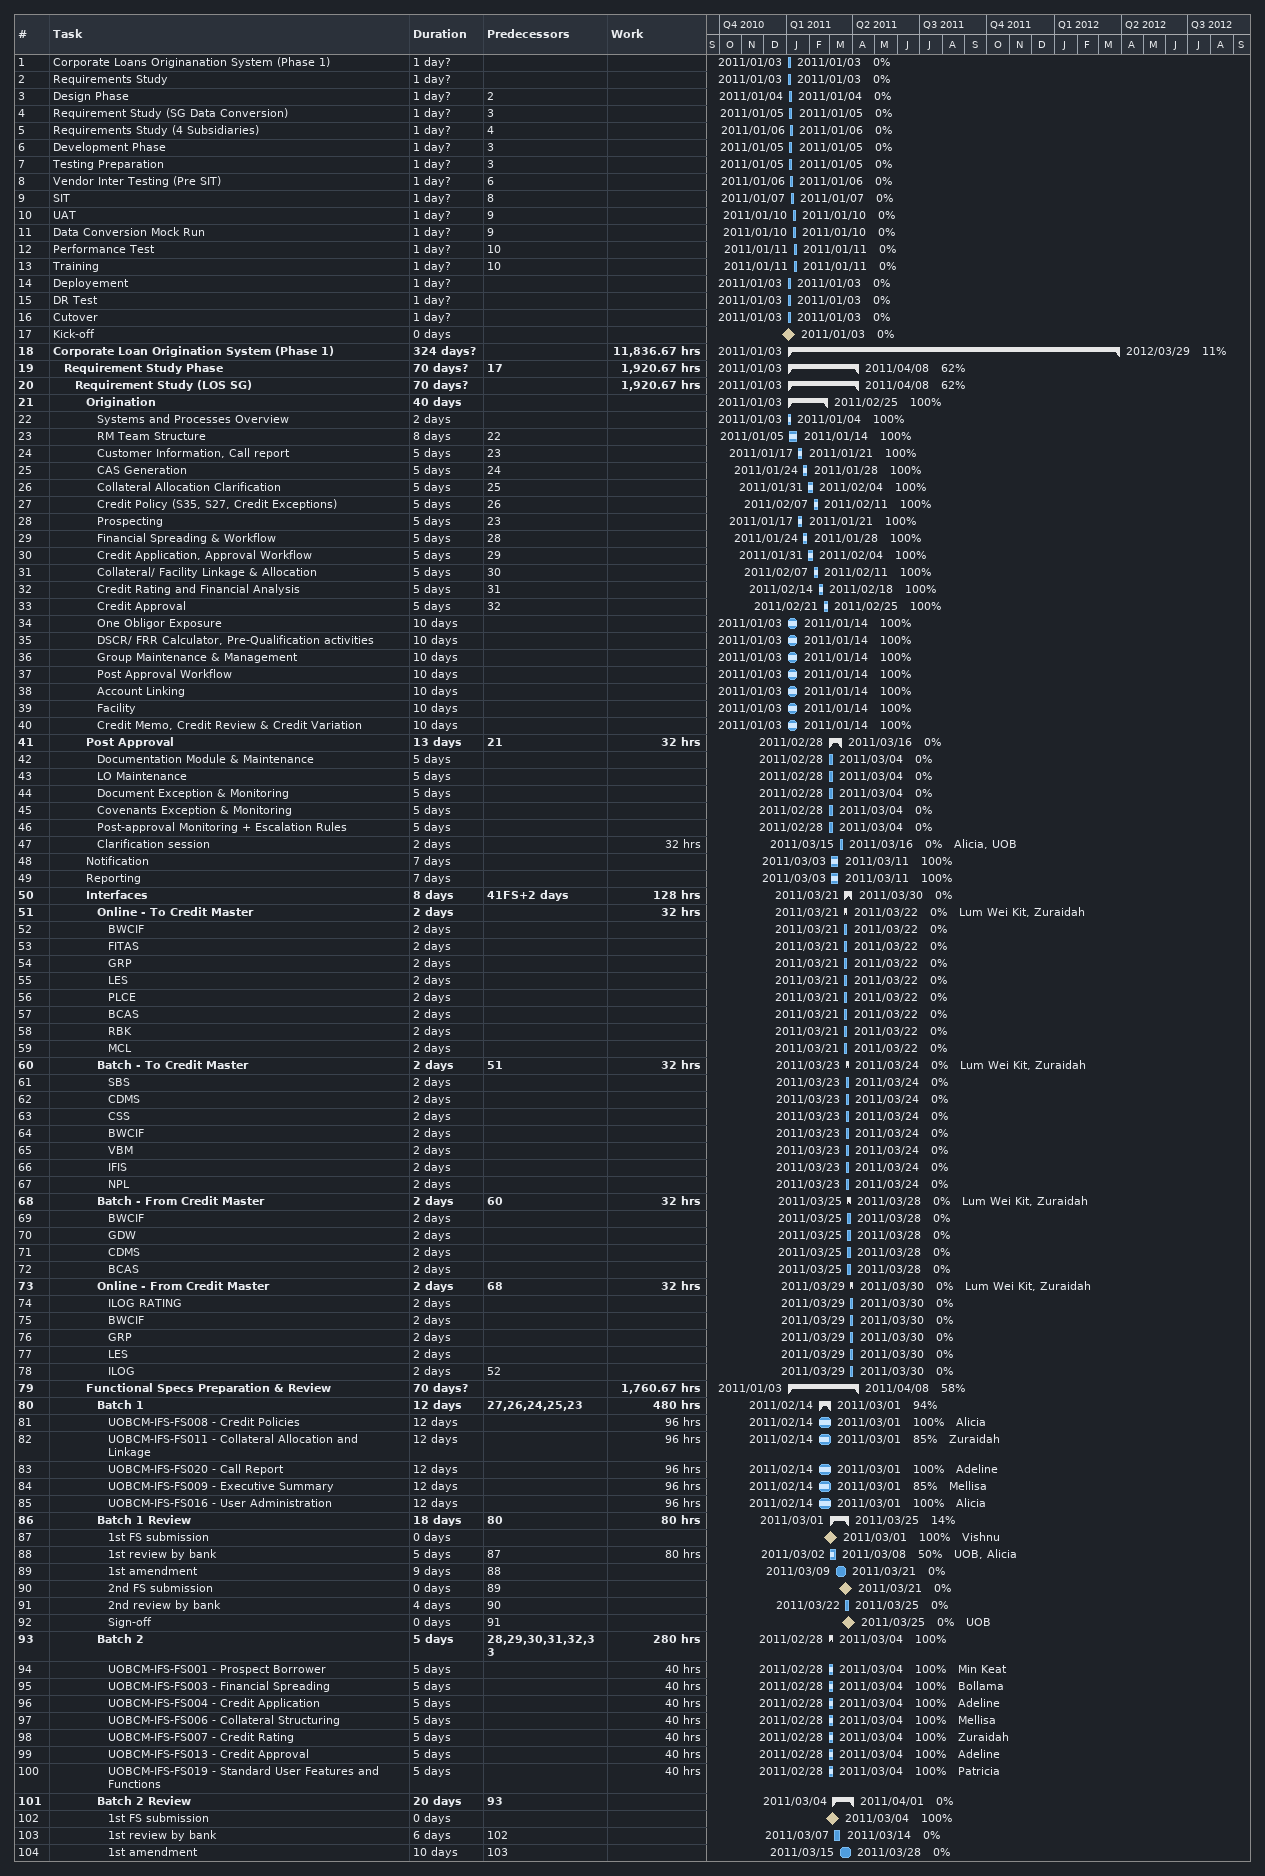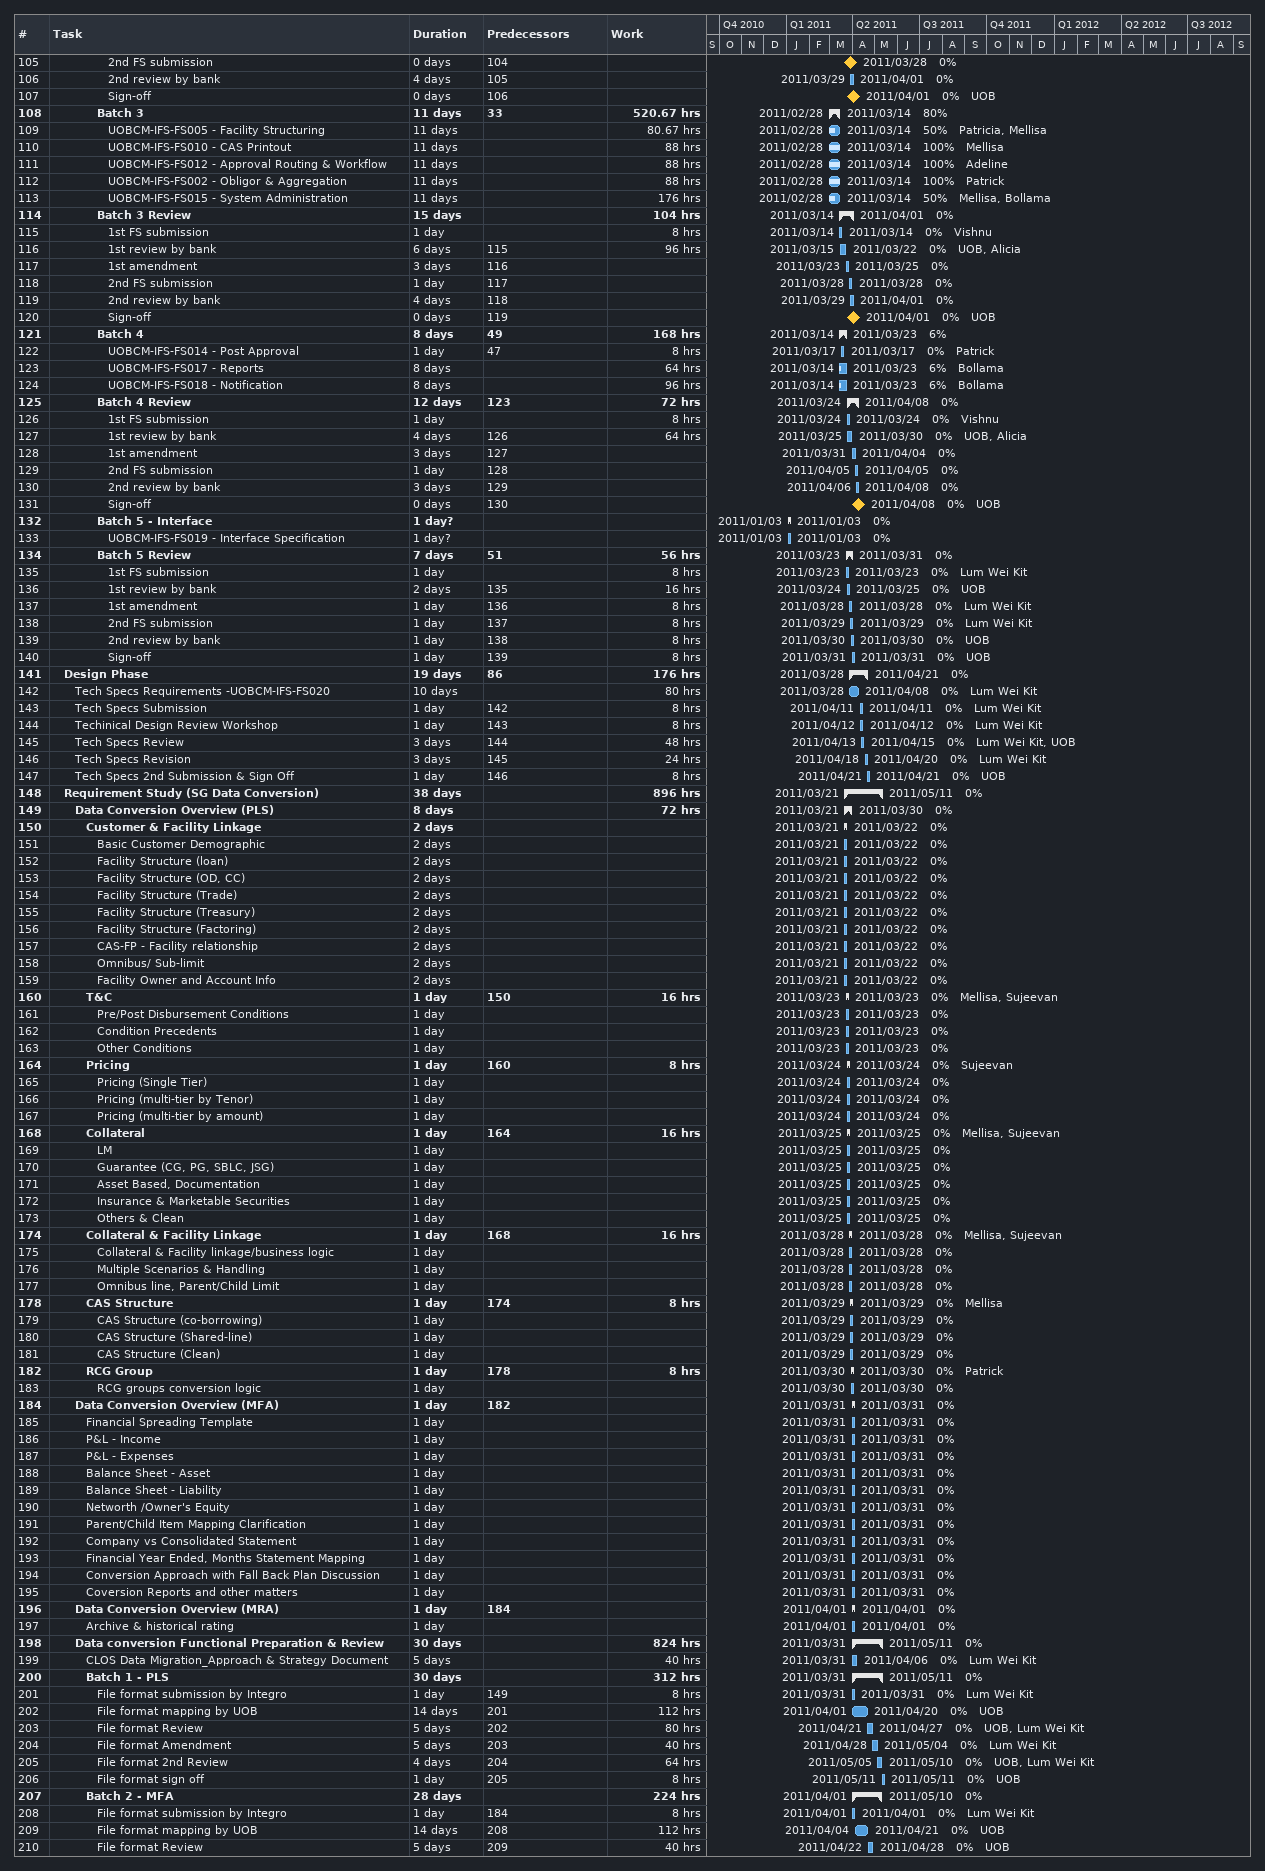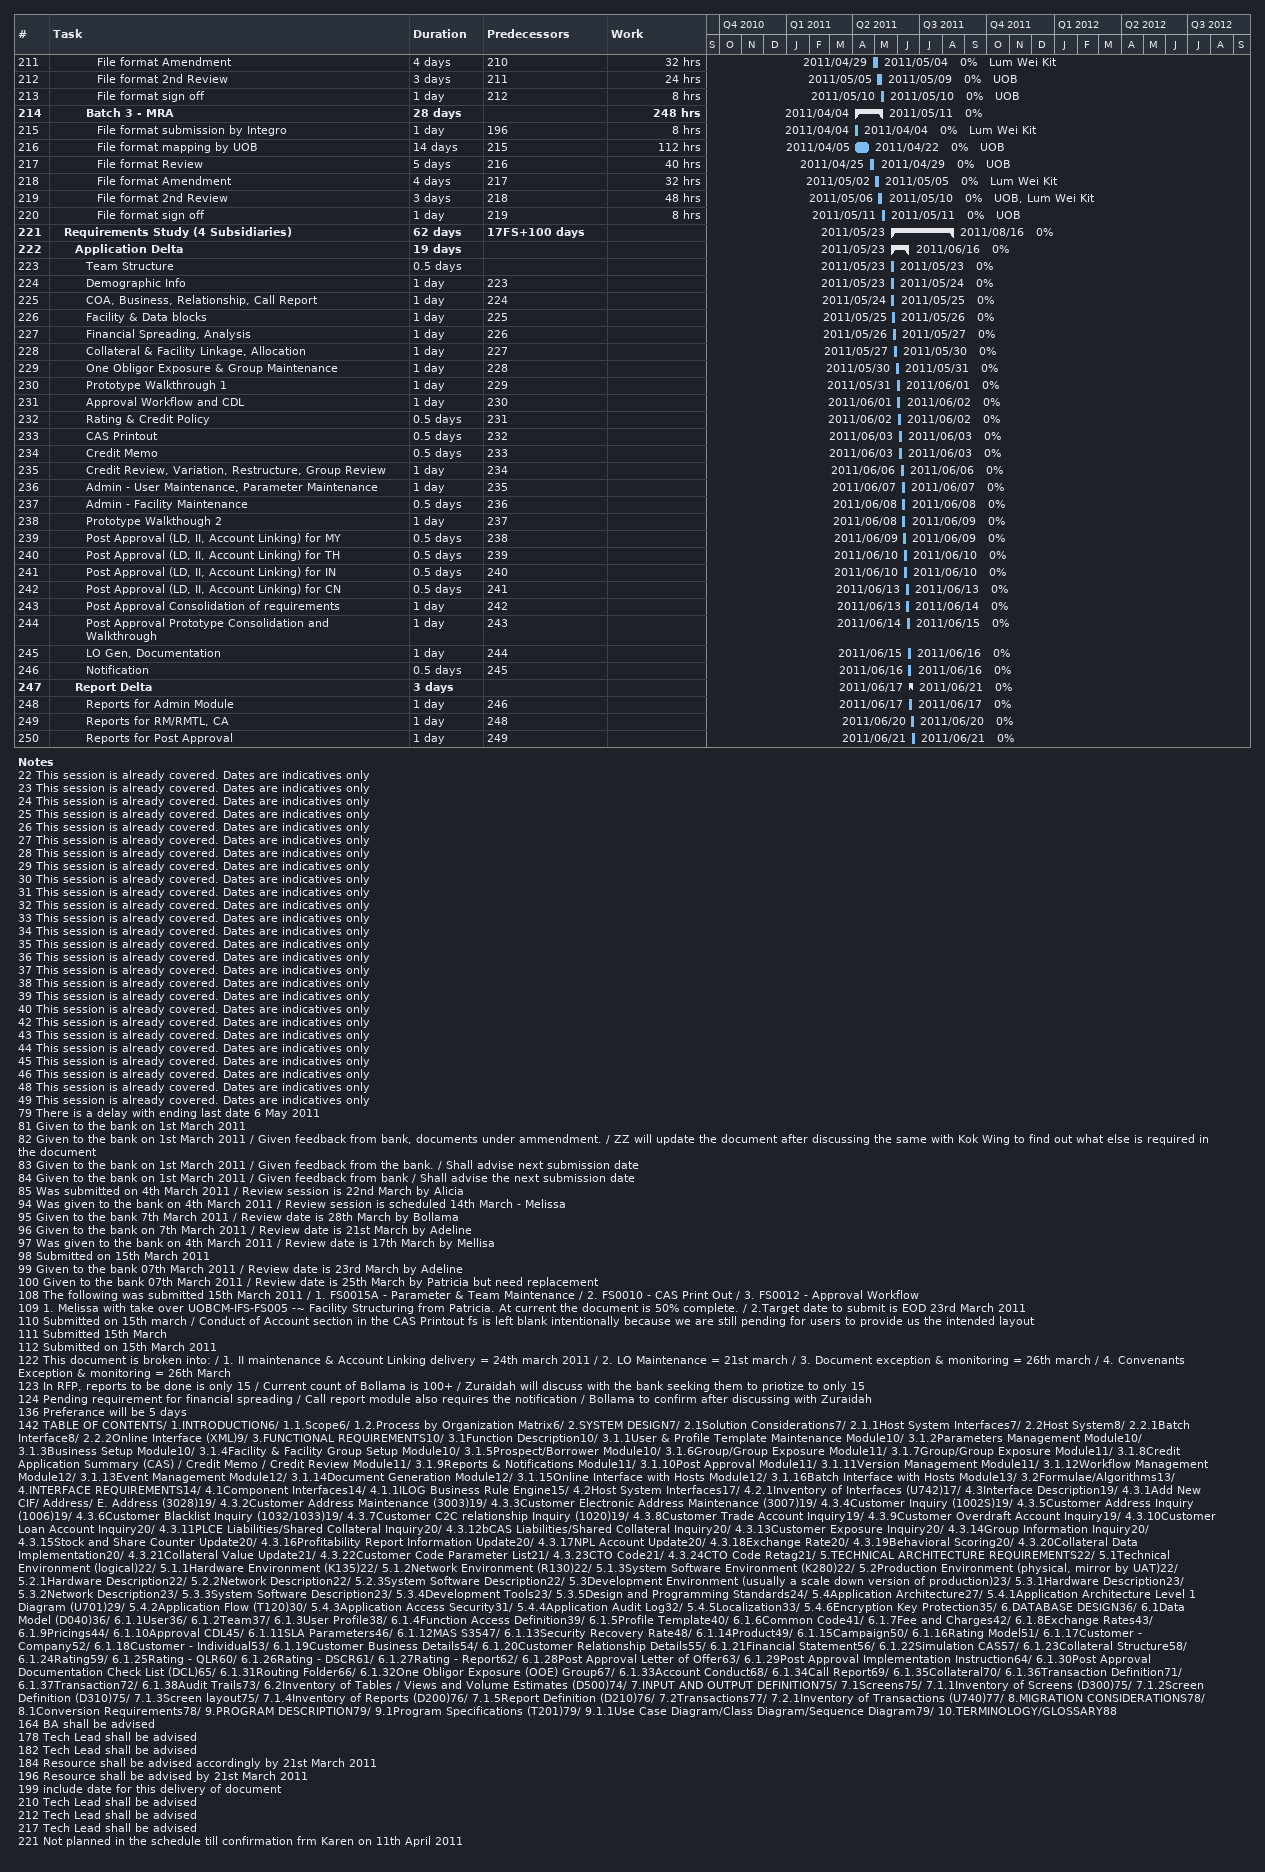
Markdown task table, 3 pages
| ID | Level | Task | Duration | Start | Finish | Predecessors | Resources | % complete | Work (h) |
|---|---|---|---|---|---|---|---|---|---|
| 1 | 1 | Corporate Loans Originanation System (Phase 1) | 1d? | 2011-01-03 | 2011-01-03 |  |  | 0 |  |
| 2 | 1 | Requirements Study | 1d? | 2011-01-03 | 2011-01-03 |  |  | 0 |  |
| 3 | 1 | Design Phase | 1d? | 2011-01-04 | 2011-01-04 | 2 |  | 0 |  |
| 4 | 1 | Requirement Study (SG Data Conversion) | 1d? | 2011-01-05 | 2011-01-05 | 3 |  | 0 |  |
| 5 | 1 | Requirements Study (4 Subsidiaries) | 1d? | 2011-01-06 | 2011-01-06 | 4 |  | 0 |  |
| 6 | 1 | Development Phase | 1d? | 2011-01-05 | 2011-01-05 | 3 |  | 0 |  |
| 7 | 1 | Testing Preparation | 1d? | 2011-01-05 | 2011-01-05 | 3 |  | 0 |  |
| 8 | 1 | Vendor Inter Testing (Pre SIT) | 1d? | 2011-01-06 | 2011-01-06 | 6 |  | 0 |  |
| 9 | 1 | SIT | 1d? | 2011-01-07 | 2011-01-07 | 8 |  | 0 |  |
| 10 | 1 | UAT | 1d? | 2011-01-10 | 2011-01-10 | 9 |  | 0 |  |
| 11 | 1 | Data Conversion Mock Run | 1d? | 2011-01-10 | 2011-01-10 | 9 |  | 0 |  |
| 12 | 1 | Performance Test | 1d? | 2011-01-11 | 2011-01-11 | 10 |  | 0 |  |
| 13 | 1 | Training | 1d? | 2011-01-11 | 2011-01-11 | 10 |  | 0 |  |
| 14 | 1 | Deployement | 1d? | 2011-01-03 | 2011-01-03 |  |  | 0 |  |
| 15 | 1 | DR Test | 1d? | 2011-01-03 | 2011-01-03 |  |  | 0 |  |
| 16 | 1 | Cutover | 1d? | 2011-01-03 | 2011-01-03 |  |  | 0 |  |
| 17 | 1 | Kick-off | 0d | 2011-01-03 | 2011-01-03 |  |  | 0 |  |
| 18 | 1 | **Corporate Loan Origination System (Phase 1)** | 324d? | 2011-01-03 | 2012-03-29 |  |  | 11 | 11836.67 |
| 19 | 2 | **Requirement Study Phase** | 70d? | 2011-01-03 | 2011-04-08 | 17 |  | 62 | 1920.67 |
| 20 | 3 | **Requirement Study (LOS SG)** | 70d? | 2011-01-03 | 2011-04-08 |  |  | 62 | 1920.67 |
| 21 | 4 | **Origination** | 40d | 2011-01-03 | 2011-02-25 |  |  | 100 |  |
| 22 | 5 | Systems and Processes Overview | 2d | 2011-01-03 | 2011-01-04 |  |  | 100 |  |
| 23 | 5 | RM Team Structure | 8d | 2011-01-05 | 2011-01-14 | 22 |  | 100 |  |
| 24 | 5 | Customer Information, Call report | 5d | 2011-01-17 | 2011-01-21 | 23 |  | 100 |  |
| 25 | 5 | CAS Generation | 5d | 2011-01-24 | 2011-01-28 | 24 |  | 100 |  |
| 26 | 5 | Collateral Allocation Clarification | 5d | 2011-01-31 | 2011-02-04 | 25 |  | 100 |  |
| 27 | 5 | Credit Policy (S35, S27, Credit Exceptions) | 5d | 2011-02-07 | 2011-02-11 | 26 |  | 100 |  |
| 28 | 5 | Prospecting | 5d | 2011-01-17 | 2011-01-21 | 23 |  | 100 |  |
| 29 | 5 | Financial Spreading & Workflow | 5d | 2011-01-24 | 2011-01-28 | 28 |  | 100 |  |
| 30 | 5 | Credit Application, Approval Workflow | 5d | 2011-01-31 | 2011-02-04 | 29 |  | 100 |  |
| 31 | 5 | Collateral/ Facility Linkage & Allocation | 5d | 2011-02-07 | 2011-02-11 | 30 |  | 100 |  |
| 32 | 5 | Credit Rating and Financial Analysis | 5d | 2011-02-14 | 2011-02-18 | 31 |  | 100 |  |
| 33 | 5 | Credit Approval | 5d | 2011-02-21 | 2011-02-25 | 32 |  | 100 |  |
| 34 | 5 | One Obligor Exposure | 10d | 2011-01-03 | 2011-01-14 |  |  | 100 |  |
| 35 | 5 | DSCR/ FRR Calculator, Pre-Qualification activities | 10d | 2011-01-03 | 2011-01-14 |  |  | 100 |  |
| 36 | 5 | Group Maintenance & Management | 10d | 2011-01-03 | 2011-01-14 |  |  | 100 |  |
| 37 | 5 | Post Approval Workflow | 10d | 2011-01-03 | 2011-01-14 |  |  | 100 |  |
| 38 | 5 | Account Linking | 10d | 2011-01-03 | 2011-01-14 |  |  | 100 |  |
| 39 | 5 | Facility | 10d | 2011-01-03 | 2011-01-14 |  |  | 100 |  |
| 40 | 5 | Credit Memo, Credit Review & Credit Variation | 10d | 2011-01-03 | 2011-01-14 |  |  | 100 |  |
| 41 | 4 | **Post Approval** | 13d | 2011-02-28 | 2011-03-16 | 21 |  | 0 | 32 |
| 42 | 5 | Documentation Module & Maintenance | 5d | 2011-02-28 | 2011-03-04 |  |  | 0 |  |
| 43 | 5 | LO Maintenance | 5d | 2011-02-28 | 2011-03-04 |  |  | 0 |  |
| 44 | 5 | Document Exception & Monitoring | 5d | 2011-02-28 | 2011-03-04 |  |  | 0 |  |
| 45 | 5 | Covenants Exception & Monitoring | 5d | 2011-02-28 | 2011-03-04 |  |  | 0 |  |
| 46 | 5 | Post-approval Monitoring + Escalation Rules | 5d | 2011-02-28 | 2011-03-04 |  |  | 0 |  |
| 47 | 5 | Clarification session | 2d | 2011-03-15 | 2011-03-16 |  | Alicia, UOB | 0 | 32 |
| 48 | 4 | Notification | 7d | 2011-03-03 | 2011-03-11 |  |  | 100 |  |
| 49 | 4 | Reporting | 7d | 2011-03-03 | 2011-03-11 |  |  | 100 |  |
| 50 | 4 | **Interfaces** | 8d | 2011-03-21 | 2011-03-30 | 41FS+2d |  | 0 | 128 |
| 51 | 5 | **Online - To Credit Master** | 2d | 2011-03-21 | 2011-03-22 |  | Lum Wei Kit, Zuraidah | 0 | 32 |
| 52 | 6 | BWCIF | 2d | 2011-03-21 | 2011-03-22 |  |  | 0 |  |
| 53 | 6 | FITAS | 2d | 2011-03-21 | 2011-03-22 |  |  | 0 |  |
| 54 | 6 | GRP | 2d | 2011-03-21 | 2011-03-22 |  |  | 0 |  |
| 55 | 6 | LES | 2d | 2011-03-21 | 2011-03-22 |  |  | 0 |  |
| 56 | 6 | PLCE | 2d | 2011-03-21 | 2011-03-22 |  |  | 0 |  |
| 57 | 6 | BCAS | 2d | 2011-03-21 | 2011-03-22 |  |  | 0 |  |
| 58 | 6 | RBK | 2d | 2011-03-21 | 2011-03-22 |  |  | 0 |  |
| 59 | 6 | MCL | 2d | 2011-03-21 | 2011-03-22 |  |  | 0 |  |
| 60 | 5 | **Batch - To Credit Master** | 2d | 2011-03-23 | 2011-03-24 | 51 | Lum Wei Kit, Zuraidah | 0 | 32 |
| 61 | 6 | SBS | 2d | 2011-03-23 | 2011-03-24 |  |  | 0 |  |
| 62 | 6 | CDMS | 2d | 2011-03-23 | 2011-03-24 |  |  | 0 |  |
| 63 | 6 | CSS | 2d | 2011-03-23 | 2011-03-24 |  |  | 0 |  |
| 64 | 6 | BWCIF | 2d | 2011-03-23 | 2011-03-24 |  |  | 0 |  |
| 65 | 6 | VBM | 2d | 2011-03-23 | 2011-03-24 |  |  | 0 |  |
| 66 | 6 | IFIS | 2d | 2011-03-23 | 2011-03-24 |  |  | 0 |  |
| 67 | 6 | NPL | 2d | 2011-03-23 | 2011-03-24 |  |  | 0 |  |
| 68 | 5 | **Batch - From Credit Master** | 2d | 2011-03-25 | 2011-03-28 | 60 | Lum Wei Kit, Zuraidah | 0 | 32 |
| 69 | 6 | BWCIF | 2d | 2011-03-25 | 2011-03-28 |  |  | 0 |  |
| 70 | 6 | GDW | 2d | 2011-03-25 | 2011-03-28 |  |  | 0 |  |
| 71 | 6 | CDMS | 2d | 2011-03-25 | 2011-03-28 |  |  | 0 |  |
| 72 | 6 | BCAS | 2d | 2011-03-25 | 2011-03-28 |  |  | 0 |  |
| 73 | 5 | **Online - From Credit Master** | 2d | 2011-03-29 | 2011-03-30 | 68 | Lum Wei Kit, Zuraidah | 0 | 32 |
| 74 | 6 | ILOG RATING | 2d | 2011-03-29 | 2011-03-30 |  |  | 0 |  |
| 75 | 6 | BWCIF | 2d | 2011-03-29 | 2011-03-30 |  |  | 0 |  |
| 76 | 6 | GRP | 2d | 2011-03-29 | 2011-03-30 |  |  | 0 |  |
| 77 | 6 | LES | 2d | 2011-03-29 | 2011-03-30 |  |  | 0 |  |
| 78 | 6 | ILOG | 2d | 2011-03-29 | 2011-03-30 | 52 |  | 0 |  |
| 79 | 4 | **Functional Specs Preparation & Review** | 70d? | 2011-01-03 | 2011-04-08 |  |  | 58 | 1760.67 |
| 80 | 5 | **Batch 1** | 12d | 2011-02-14 | 2011-03-01 | 27, 26, 24, 25, 23 |  | 94 | 480 |
| 81 | 6 | UOBCM-IFS-FS008 - Credit Policies | 12d | 2011-02-14 | 2011-03-01 |  | Alicia | 100 | 96 |
| 82 | 6 | UOBCM-IFS-FS011 - Collateral Allocation and Linkage | 12d | 2011-02-14 | 2011-03-01 |  | Zuraidah | 85 | 96 |
| 83 | 6 | UOBCM-IFS-FS020 - Call Report | 12d | 2011-02-14 | 2011-03-01 |  | Adeline | 100 | 96 |
| 84 | 6 | UOBCM-IFS-FS009 - Executive Summary | 12d | 2011-02-14 | 2011-03-01 |  | Mellisa | 85 | 96 |
| 85 | 6 | UOBCM-IFS-FS016 - User Administration | 12d | 2011-02-14 | 2011-03-01 |  | Alicia | 100 | 96 |
| 86 | 5 | **Batch 1 Review** | 18d | 2011-03-01 | 2011-03-25 | 80 |  | 14 | 80 |
| 87 | 6 | 1st FS submission | 0d | 2011-03-01 | 2011-03-01 |  | Vishnu | 100 |  |
| 88 | 6 | 1st review by bank | 5d | 2011-03-02 | 2011-03-08 | 87 | UOB, Alicia | 50 | 80 |
| 89 | 6 | 1st amendment | 9d | 2011-03-09 | 2011-03-21 | 88 |  | 0 |  |
| 90 | 6 | 2nd FS submission | 0d | 2011-03-21 | 2011-03-21 | 89 |  | 0 |  |
| 91 | 6 | 2nd review by bank | 4d | 2011-03-22 | 2011-03-25 | 90 |  | 0 |  |
| 92 | 6 | Sign-off | 0d | 2011-03-25 | 2011-03-25 | 91 | UOB | 0 |  |
| 93 | 5 | **Batch 2** | 5d | 2011-02-28 | 2011-03-04 | 28, 29, 30, 31, 32, 33 |  | 100 | 280 |
| 94 | 6 | UOBCM-IFS-FS001 - Prospect Borrower | 5d | 2011-02-28 | 2011-03-04 |  | Min Keat | 100 | 40 |
| 95 | 6 | UOBCM-IFS-FS003 - Financial Spreading | 5d | 2011-02-28 | 2011-03-04 |  | Bollama | 100 | 40 |
| 96 | 6 | UOBCM-IFS-FS004 - Credit Application | 5d | 2011-02-28 | 2011-03-04 |  | Adeline | 100 | 40 |
| 97 | 6 | UOBCM-IFS-FS006 - Collateral Structuring | 5d | 2011-02-28 | 2011-03-04 |  | Mellisa | 100 | 40 |
| 98 | 6 | UOBCM-IFS-FS007 - Credit Rating | 5d | 2011-02-28 | 2011-03-04 |  | Zuraidah | 100 | 40 |
| 99 | 6 | UOBCM-IFS-FS013 - Credit Approval | 5d | 2011-02-28 | 2011-03-04 |  | Adeline | 100 | 40 |
| 100 | 6 | UOBCM-IFS-FS019 - Standard User Features and Functions | 5d | 2011-02-28 | 2011-03-04 |  | Patricia | 100 | 40 |
| 101 | 5 | **Batch 2 Review** | 20d | 2011-03-04 | 2011-04-01 | 93 |  | 0 |  |
| 102 | 6 | 1st FS submission | 0d | 2011-03-04 | 2011-03-04 |  |  | 100 |  |
| 103 | 6 | 1st review by bank | 6d | 2011-03-07 | 2011-03-14 | 102 |  | 0 |  |
| 104 | 6 | 1st amendment | 10d | 2011-03-15 | 2011-03-28 | 103 |  | 0 |  |
| 105 | 6 | 2nd FS submission | 0d | 2011-03-28 | 2011-03-28 | 104 |  | 0 |  |
| 106 | 6 | 2nd review by bank | 4d | 2011-03-29 | 2011-04-01 | 105 |  | 0 |  |
| 107 | 6 | Sign-off | 0d | 2011-04-01 | 2011-04-01 | 106 | UOB | 0 |  |
| 108 | 5 | **Batch 3** | 11d | 2011-02-28 | 2011-03-14 | 33 |  | 80 | 520.67 |
| 109 | 6 | UOBCM-IFS-FS005 - Facility Structuring | 11d | 2011-02-28 | 2011-03-14 |  | Patricia, Mellisa | 50 | 80.67 |
| 110 | 6 | UOBCM-IFS-FS010 - CAS Printout | 11d | 2011-02-28 | 2011-03-14 |  | Mellisa | 100 | 88 |
| 111 | 6 | UOBCM-IFS-FS012 - Approval Routing & Workflow | 11d | 2011-02-28 | 2011-03-14 |  | Adeline | 100 | 88 |
| 112 | 6 | UOBCM-IFS-FS002 - Obligor & Aggregation | 11d | 2011-02-28 | 2011-03-14 |  | Patrick | 100 | 88 |
| 113 | 6 | UOBCM-IFS-FS015 - System Administration | 11d | 2011-02-28 | 2011-03-14 |  | Mellisa, Bollama | 50 | 176 |
| 114 | 5 | **Batch 3 Review** | 15d | 2011-03-14 | 2011-04-01 |  |  | 0 | 104 |
| 115 | 6 | 1st FS submission | 1d | 2011-03-14 | 2011-03-14 |  | Vishnu | 0 | 8 |
| 116 | 6 | 1st review by bank | 6d | 2011-03-15 | 2011-03-22 | 115 | UOB, Alicia | 0 | 96 |
| 117 | 6 | 1st amendment | 3d | 2011-03-23 | 2011-03-25 | 116 |  | 0 |  |
| 118 | 6 | 2nd FS submission | 1d | 2011-03-28 | 2011-03-28 | 117 |  | 0 |  |
| 119 | 6 | 2nd review by bank | 4d | 2011-03-29 | 2011-04-01 | 118 |  | 0 |  |
| 120 | 6 | Sign-off | 0d | 2011-04-01 | 2011-04-01 | 119 | UOB | 0 |  |
| 121 | 5 | **Batch 4** | 8d | 2011-03-14 | 2011-03-23 | 49 |  | 6 | 168 |
| 122 | 6 | UOBCM-IFS-FS014 - Post Approval | 1d | 2011-03-17 | 2011-03-17 | 47 | Patrick | 0 | 8 |
| 123 | 6 | UOBCM-IFS-FS017 - Reports | 8d | 2011-03-14 | 2011-03-23 |  | Bollama | 6 | 64 |
| 124 | 6 | UOBCM-IFS-FS018 - Notification | 8d | 2011-03-14 | 2011-03-23 |  | Bollama | 6 | 96 |
| 125 | 5 | **Batch 4 Review** | 12d | 2011-03-24 | 2011-04-08 | 123 |  | 0 | 72 |
| 126 | 6 | 1st FS submission | 1d | 2011-03-24 | 2011-03-24 |  | Vishnu | 0 | 8 |
| 127 | 6 | 1st review by bank | 4d | 2011-03-25 | 2011-03-30 | 126 | UOB, Alicia | 0 | 64 |
| 128 | 6 | 1st amendment | 3d | 2011-03-31 | 2011-04-04 | 127 |  | 0 |  |
| 129 | 6 | 2nd FS submission | 1d | 2011-04-05 | 2011-04-05 | 128 |  | 0 |  |
| 130 | 6 | 2nd review by bank | 3d | 2011-04-06 | 2011-04-08 | 129 |  | 0 |  |
| 131 | 6 | Sign-off | 0d | 2011-04-08 | 2011-04-08 | 130 | UOB | 0 |  |
| 132 | 5 | **Batch 5 - Interface** | 1d? | 2011-01-03 | 2011-01-03 |  |  | 0 |  |
| 133 | 6 | UOBCM-IFS-FS019 - Interface Specification | 1d? | 2011-01-03 | 2011-01-03 |  |  | 0 |  |
| 134 | 5 | **Batch 5 Review** | 7d | 2011-03-23 | 2011-03-31 | 51 |  | 0 | 56 |
| 135 | 6 | 1st FS submission | 1d | 2011-03-23 | 2011-03-23 |  | Lum Wei Kit | 0 | 8 |
| 136 | 6 | 1st review by bank | 2d | 2011-03-24 | 2011-03-25 | 135 | UOB | 0 | 16 |
| 137 | 6 | 1st amendment | 1d | 2011-03-28 | 2011-03-28 | 136 | Lum Wei Kit | 0 | 8 |
| 138 | 6 | 2nd FS submission | 1d | 2011-03-29 | 2011-03-29 | 137 | Lum Wei Kit | 0 | 8 |
| 139 | 6 | 2nd review by bank | 1d | 2011-03-30 | 2011-03-30 | 138 | UOB | 0 | 8 |
| 140 | 6 | Sign-off | 1d | 2011-03-31 | 2011-03-31 | 139 | UOB | 0 | 8 |
| 141 | 2 | **Design Phase** | 19d | 2011-03-28 | 2011-04-21 | 86 |  | 0 | 176 |
| 142 | 3 | Tech Specs Requirements -UOBCM-IFS-FS020 | 10d | 2011-03-28 | 2011-04-08 |  | Lum Wei Kit | 0 | 80 |
| 143 | 3 | Tech Specs Submission | 1d | 2011-04-11 | 2011-04-11 | 142 | Lum Wei Kit | 0 | 8 |
| 144 | 3 | Techinical Design Review Workshop | 1d | 2011-04-12 | 2011-04-12 | 143 | Lum Wei Kit | 0 | 8 |
| 145 | 3 | Tech Specs Review | 3d | 2011-04-13 | 2011-04-15 | 144 | Lum Wei Kit, UOB | 0 | 48 |
| 146 | 3 | Tech Specs Revision | 3d | 2011-04-18 | 2011-04-20 | 145 | Lum Wei Kit | 0 | 24 |
| 147 | 3 | Tech Specs 2nd Submission & Sign Off | 1d | 2011-04-21 | 2011-04-21 | 146 | UOB | 0 | 8 |
| 148 | 2 | **Requirement Study (SG Data Conversion)** | 38d | 2011-03-21 | 2011-05-11 |  |  | 0 | 896 |
| 149 | 3 | **Data Conversion Overview (PLS)** | 8d | 2011-03-21 | 2011-03-30 |  |  | 0 | 72 |
| 150 | 4 | **Customer & Facility Linkage** | 2d | 2011-03-21 | 2011-03-22 |  |  | 0 |  |
| 151 | 5 | Basic Customer Demographic | 2d | 2011-03-21 | 2011-03-22 |  |  | 0 |  |
| 152 | 5 | Facility Structure (loan) | 2d | 2011-03-21 | 2011-03-22 |  |  | 0 |  |
| 153 | 5 | Facility Structure (OD, CC) | 2d | 2011-03-21 | 2011-03-22 |  |  | 0 |  |
| 154 | 5 | Facility Structure (Trade) | 2d | 2011-03-21 | 2011-03-22 |  |  | 0 |  |
| 155 | 5 | Facility Structure (Treasury) | 2d | 2011-03-21 | 2011-03-22 |  |  | 0 |  |
| 156 | 5 | Facility Structure (Factoring) | 2d | 2011-03-21 | 2011-03-22 |  |  | 0 |  |
| 157 | 5 | CAS-FP - Facility relationship | 2d | 2011-03-21 | 2011-03-22 |  |  | 0 |  |
| 158 | 5 | Omnibus/ Sub-limit | 2d | 2011-03-21 | 2011-03-22 |  |  | 0 |  |
| 159 | 5 | Facility Owner and Account Info | 2d | 2011-03-21 | 2011-03-22 |  |  | 0 |  |
| 160 | 4 | **T&C** | 1d | 2011-03-23 | 2011-03-23 | 150 | Mellisa, Sujeevan | 0 | 16 |
| 161 | 5 | Pre/Post Disbursement Conditions | 1d | 2011-03-23 | 2011-03-23 |  |  | 0 |  |
| 162 | 5 | Condition Precedents | 1d | 2011-03-23 | 2011-03-23 |  |  | 0 |  |
| 163 | 5 | Other Conditions | 1d | 2011-03-23 | 2011-03-23 |  |  | 0 |  |
| 164 | 4 | **Pricing** | 1d | 2011-03-24 | 2011-03-24 | 160 | Sujeevan | 0 | 8 |
| 165 | 5 | Pricing (Single Tier) | 1d | 2011-03-24 | 2011-03-24 |  |  | 0 |  |
| 166 | 5 | Pricing (multi-tier by Tenor) | 1d | 2011-03-24 | 2011-03-24 |  |  | 0 |  |
| 167 | 5 | Pricing (multi-tier by amount) | 1d | 2011-03-24 | 2011-03-24 |  |  | 0 |  |
| 168 | 4 | **Collateral** | 1d | 2011-03-25 | 2011-03-25 | 164 | Mellisa, Sujeevan | 0 | 16 |
| 169 | 5 | LM | 1d | 2011-03-25 | 2011-03-25 |  |  | 0 |  |
| 170 | 5 | Guarantee (CG, PG, SBLC, JSG) | 1d | 2011-03-25 | 2011-03-25 |  |  | 0 |  |
| 171 | 5 | Asset Based, Documentation | 1d | 2011-03-25 | 2011-03-25 |  |  | 0 |  |
| 172 | 5 | Insurance & Marketable Securities | 1d | 2011-03-25 | 2011-03-25 |  |  | 0 |  |
| 173 | 5 | Others & Clean | 1d | 2011-03-25 | 2011-03-25 |  |  | 0 |  |
| 174 | 4 | **Collateral & Facility Linkage** | 1d | 2011-03-28 | 2011-03-28 | 168 | Mellisa, Sujeevan | 0 | 16 |
| 175 | 5 | Collateral & Facility linkage/business logic | 1d | 2011-03-28 | 2011-03-28 |  |  | 0 |  |
| 176 | 5 | Multiple Scenarios & Handling | 1d | 2011-03-28 | 2011-03-28 |  |  | 0 |  |
| 177 | 5 | Omnibus line, Parent/Child Limit | 1d | 2011-03-28 | 2011-03-28 |  |  | 0 |  |
| 178 | 4 | **CAS Structure** | 1d | 2011-03-29 | 2011-03-29 | 174 | Mellisa | 0 | 8 |
| 179 | 5 | CAS Structure (co-borrowing) | 1d | 2011-03-29 | 2011-03-29 |  |  | 0 |  |
| 180 | 5 | CAS Structure (Shared-line) | 1d | 2011-03-29 | 2011-03-29 |  |  | 0 |  |
| 181 | 5 | CAS Structure (Clean) | 1d | 2011-03-29 | 2011-03-29 |  |  | 0 |  |
| 182 | 4 | **RCG Group** | 1d | 2011-03-30 | 2011-03-30 | 178 | Patrick | 0 | 8 |
| 183 | 5 | RCG groups conversion logic | 1d | 2011-03-30 | 2011-03-30 |  |  | 0 |  |
| 184 | 3 | **Data Conversion Overview (MFA)** | 1d | 2011-03-31 | 2011-03-31 | 182 |  | 0 |  |
| 185 | 4 | Financial Spreading Template | 1d | 2011-03-31 | 2011-03-31 |  |  | 0 |  |
| 186 | 4 | P&L - Income | 1d | 2011-03-31 | 2011-03-31 |  |  | 0 |  |
| 187 | 4 | P&L - Expenses | 1d | 2011-03-31 | 2011-03-31 |  |  | 0 |  |
| 188 | 4 | Balance Sheet - Asset | 1d | 2011-03-31 | 2011-03-31 |  |  | 0 |  |
| 189 | 4 | Balance Sheet - Liability | 1d | 2011-03-31 | 2011-03-31 |  |  | 0 |  |
| 190 | 4 | Networth /Owner's Equity | 1d | 2011-03-31 | 2011-03-31 |  |  | 0 |  |
| 191 | 4 | Parent/Child Item Mapping Clarification | 1d | 2011-03-31 | 2011-03-31 |  |  | 0 |  |
| 192 | 4 | Company vs Consolidated Statement | 1d | 2011-03-31 | 2011-03-31 |  |  | 0 |  |
| 193 | 4 | Financial Year Ended, Months Statement Mapping | 1d | 2011-03-31 | 2011-03-31 |  |  | 0 |  |
| 194 | 4 | Conversion Approach with Fall Back Plan Discussion | 1d | 2011-03-31 | 2011-03-31 |  |  | 0 |  |
| 195 | 4 | Coversion Reports and other matters | 1d | 2011-03-31 | 2011-03-31 |  |  | 0 |  |
| 196 | 3 | **Data Conversion Overview (MRA)** | 1d | 2011-04-01 | 2011-04-01 | 184 |  | 0 |  |
| 197 | 4 | Archive & historical rating | 1d | 2011-04-01 | 2011-04-01 |  |  | 0 |  |
| 198 | 3 | **Data conversion Functional Preparation & Review** | 30d | 2011-03-31 | 2011-05-11 |  |  | 0 | 824 |
| 199 | 4 | CLOS Data Migration_Approach & Strategy Document | 5d | 2011-03-31 | 2011-04-06 |  | Lum Wei Kit | 0 | 40 |
| 200 | 4 | **Batch 1 - PLS** | 30d | 2011-03-31 | 2011-05-11 |  |  | 0 | 312 |
| 201 | 5 | File format submission by Integro | 1d | 2011-03-31 | 2011-03-31 | 149 | Lum Wei Kit | 0 | 8 |
| 202 | 5 | File format mapping by UOB | 14d | 2011-04-01 | 2011-04-20 | 201 | UOB | 0 | 112 |
| 203 | 5 | File format Review | 5d | 2011-04-21 | 2011-04-27 | 202 | UOB, Lum Wei Kit | 0 | 80 |
| 204 | 5 | File format Amendment | 5d | 2011-04-28 | 2011-05-04 | 203 | Lum Wei Kit | 0 | 40 |
| 205 | 5 | File format 2nd Review | 4d | 2011-05-05 | 2011-05-10 | 204 | UOB, Lum Wei Kit | 0 | 64 |
| 206 | 5 | File format sign off | 1d | 2011-05-11 | 2011-05-11 | 205 | UOB | 0 | 8 |
| 207 | 4 | **Batch 2 - MFA** | 28d | 2011-04-01 | 2011-05-10 |  |  | 0 | 224 |
| 208 | 5 | File format submission by Integro | 1d | 2011-04-01 | 2011-04-01 | 184 | Lum Wei Kit | 0 | 8 |
| 209 | 5 | File format mapping by UOB | 14d | 2011-04-04 | 2011-04-21 | 208 | UOB | 0 | 112 |
| 210 | 5 | File format Review | 5d | 2011-04-22 | 2011-04-28 | 209 | UOB | 0 | 40 |
| 211 | 5 | File format Amendment | 4d | 2011-04-29 | 2011-05-04 | 210 | Lum Wei Kit | 0 | 32 |
| 212 | 5 | File format 2nd Review | 3d | 2011-05-05 | 2011-05-09 | 211 | UOB | 0 | 24 |
| 213 | 5 | File format sign off | 1d | 2011-05-10 | 2011-05-10 | 212 | UOB | 0 | 8 |
| 214 | 4 | **Batch 3 - MRA** | 28d | 2011-04-04 | 2011-05-11 |  |  | 0 | 248 |
| 215 | 5 | File format submission by Integro | 1d | 2011-04-04 | 2011-04-04 | 196 | Lum Wei Kit | 0 | 8 |
| 216 | 5 | File format mapping by UOB | 14d | 2011-04-05 | 2011-04-22 | 215 | UOB | 0 | 112 |
| 217 | 5 | File format Review | 5d | 2011-04-25 | 2011-04-29 | 216 | UOB | 0 | 40 |
| 218 | 5 | File format Amendment | 4d | 2011-05-02 | 2011-05-05 | 217 | Lum Wei Kit | 0 | 32 |
| 219 | 5 | File format 2nd Review | 3d | 2011-05-06 | 2011-05-10 | 218 | UOB, Lum Wei Kit | 0 | 48 |
| 220 | 5 | File format sign off | 1d | 2011-05-11 | 2011-05-11 | 219 | UOB | 0 | 8 |
| 221 | 2 | **Requirements Study (4 Subsidiaries)** | 62d | 2011-05-23 | 2011-08-16 | 17FS+100d |  | 0 |  |
| 222 | 3 | **Application Delta** | 19d | 2011-05-23 | 2011-06-16 |  |  | 0 |  |
| 223 | 4 | Team Structure | 0.5d | 2011-05-23 | 2011-05-23 |  |  | 0 |  |
| 224 | 4 | Demographic Info | 1d | 2011-05-23 | 2011-05-24 | 223 |  | 0 |  |
| 225 | 4 | COA, Business, Relationship, Call Report | 1d | 2011-05-24 | 2011-05-25 | 224 |  | 0 |  |
| 226 | 4 | Facility & Data blocks | 1d | 2011-05-25 | 2011-05-26 | 225 |  | 0 |  |
| 227 | 4 | Financial Spreading, Analysis | 1d | 2011-05-26 | 2011-05-27 | 226 |  | 0 |  |
| 228 | 4 | Collateral & Facility Linkage, Allocation | 1d | 2011-05-27 | 2011-05-30 | 227 |  | 0 |  |
| 229 | 4 | One Obligor Exposure & Group Maintenance | 1d | 2011-05-30 | 2011-05-31 | 228 |  | 0 |  |
| 230 | 4 | Prototype Walkthrough 1 | 1d | 2011-05-31 | 2011-06-01 | 229 |  | 0 |  |
| 231 | 4 | Approval Workflow and CDL | 1d | 2011-06-01 | 2011-06-02 | 230 |  | 0 |  |
| 232 | 4 | Rating & Credit Policy | 0.5d | 2011-06-02 | 2011-06-02 | 231 |  | 0 |  |
| 233 | 4 | CAS Printout | 0.5d | 2011-06-03 | 2011-06-03 | 232 |  | 0 |  |
| 234 | 4 | Credit Memo | 0.5d | 2011-06-03 | 2011-06-03 | 233 |  | 0 |  |
| 235 | 4 | Credit Review, Variation, Restructure, Group Review | 1d | 2011-06-06 | 2011-06-06 | 234 |  | 0 |  |
| 236 | 4 | Admin - User Maintenance, Parameter Maintenance | 1d | 2011-06-07 | 2011-06-07 | 235 |  | 0 |  |
| 237 | 4 | Admin - Facility Maintenance | 0.5d | 2011-06-08 | 2011-06-08 | 236 |  | 0 |  |
| 238 | 4 | Prototype Walkthough 2 | 1d | 2011-06-08 | 2011-06-09 | 237 |  | 0 |  |
| 239 | 4 | Post Approval (LD, II, Account Linking) for MY | 0.5d | 2011-06-09 | 2011-06-09 | 238 |  | 0 |  |
| 240 | 4 | Post Approval (LD, II, Account Linking) for TH | 0.5d | 2011-06-10 | 2011-06-10 | 239 |  | 0 |  |
| 241 | 4 | Post Approval (LD, II, Account Linking) for IN | 0.5d | 2011-06-10 | 2011-06-10 | 240 |  | 0 |  |
| 242 | 4 | Post Approval (LD, II, Account Linking) for CN | 0.5d | 2011-06-13 | 2011-06-13 | 241 |  | 0 |  |
| 243 | 4 | Post Approval Consolidation of requirements | 1d | 2011-06-13 | 2011-06-14 | 242 |  | 0 |  |
| 244 | 4 | Post Approval Prototype Consolidation and Walkthrough | 1d | 2011-06-14 | 2011-06-15 | 243 |  | 0 |  |
| 245 | 4 | LO Gen, Documentation | 1d | 2011-06-15 | 2011-06-16 | 244 |  | 0 |  |
| 246 | 4 | Notification | 0.5d | 2011-06-16 | 2011-06-16 | 245 |  | 0 |  |
| 247 | 3 | **Report Delta** | 3d | 2011-06-17 | 2011-06-21 |  |  | 0 |  |
| 248 | 4 | Reports for Admin Module | 1d | 2011-06-17 | 2011-06-17 | 246 |  | 0 |  |
| 249 | 4 | Reports for RM/RMTL, CA | 1d | 2011-06-20 | 2011-06-20 | 248 |  | 0 |  |
| 250 | 4 | Reports for Post Approval | 1d | 2011-06-21 | 2011-06-21 | 249 |  | 0 |  |

Notes
- 22: This session is already covered. Dates are indicatives only
- 23: This session is already covered. Dates are indicatives only
- 24: This session is already covered. Dates are indicatives only
- 25: This session is already covered. Dates are indicatives only
- 26: This session is already covered. Dates are indicatives only
- 27: This session is already covered. Dates are indicatives only
- 28: This session is already covered. Dates are indicatives only
- 29: This session is already covered. Dates are indicatives only
- 30: This session is already covered. Dates are indicatives only
- 31: This session is already covered. Dates are indicatives only
- 32: This session is already covered. Dates are indicatives only
- 33: This session is already covered. Dates are indicatives only
- 34: This session is already covered. Dates are indicatives only
- 35: This session is already covered. Dates are indicatives only
- 36: This session is already covered. Dates are indicatives only
- 37: This session is already covered. Dates are indicatives only
- 38: This session is already covered. Dates are indicatives only
- 39: This session is already covered. Dates are indicatives only
- 40: This session is already covered. Dates are indicatives only
- 42: This session is already covered. Dates are indicatives only
- 43: This session is already covered. Dates are indicatives only
- 44: This session is already covered. Dates are indicatives only
- 45: This session is already covered. Dates are indicatives only
- 46: This session is already covered. Dates are indicatives only
- 48: This session is already covered. Dates are indicatives only
- 49: This session is already covered. Dates are indicatives only
- 79: There is a delay with ending last date 6 May 2011
- 81: Given to the bank on 1st March 2011
- 82: Given to the bank on 1st March 2011 / Given feedback from bank, documents under ammendment. / ZZ will update the document after discussing the same with Kok Wing to find out what else is required in the document
- 83: Given to the bank on 1st March 2011 / Given feedback from the bank. / Shall advise next submission date
- 84: Given to the bank on 1st March 2011 / Given feedback from bank / Shall advise the next submission date
- 85: Was submitted on 4th March 2011 / Review session is 22nd March by Alicia
- 94: Was given to the bank on 4th March 2011 / Review session is scheduled 14th March - Melissa
- 95: Given to the bank 7th March 2011 / Review date is 28th March by Bollama
- 96: Given to the bank on 7th March 2011 / Review date is 21st March by Adeline
- 97: Was given to the bank on 4th March 2011 / Review date is 17th March by Mellisa
- 98: Submitted on 15th March 2011
- 99: Given to the bank 07th March 2011 / Review date is 23rd March by Adeline
- 100: Given to the bank 07th March 2011 / Review date is 25th March by Patricia but need replacement
- 108: The following was submitted 15th March 2011 / 1. FS0015A - Parameter & Team Maintenance / 2. FS0010 - CAS Print Out / 3. FS0012 - Approval Workflow
- 109: 1. Melissa with take over UOBCM-IFS-FS005 -~ Facility Structuring from Patricia. At current the document is 50% complete. / 2.Target date to submit is EOD 23rd March 2011
- 110: Submitted on 15th march / Conduct of Account section in the CAS Printout fs is left blank intentionally because we are still pending for users to provide us the intended layout
- 111: Submitted 15th March
- 112: Submitted on 15th March 2011
- 122: This document is broken into: / 1. II maintenance & Account Linking delivery = 24th march 2011 / 2. LO Maintenance = 21st march / 3. Document exception & monitoring = 26th march / 4. Convenants Exception & monitoring = 26th March
- 123: In RFP, reports to be done is only 15 / Current count of Bollama is 100+ / Zuraidah will discuss with the bank seeking them to priotize to only 15
- 124: Pending requirement for financial spreading / Call report module also requires the notification / Bollama to confirm after discussing with Zuraidah
- 136: Preferance will be 5 days
- 142: TABLE OF CONTENTS/ 1.INTRODUCTION6/ 1.1.Scope6/ 1.2.Process by Organization Matrix6/ 2.SYSTEM DESIGN7/ 2.1Solution Considerations7/ 2.1.1Host System Interfaces7/ 2.2Host System8/ 2.2.1Batch Interface8/ 2.2.2Online Interface (XML)9/ 3.FUNCTIONAL REQUIREMENTS10/ 3.1Function Description10/ 3.1.1User & Profile Template Maintenance Module10/ 3.1.2Parameters Management Module10/ 3.1.3Business Setup Module10/ 3.1.4Facility & Facility Group Setup Module10/ 3.1.5Prospect/Borrower Module10/ 3.1.6Group/Group Exposure Module11/ 3.1.7Group/Group Exposure Module11/ 3.1.8Credit Application Summary (CAS) / Credit Memo / Credit Review Module11/ 3.1.9Reports & Notifications Module11/ 3.1.10Post Approval Module11/ 3.1.11Version Management Module11/ 3.1.12Workflow Management Module12/ 3.1.13Event Management Module12/ 3.1.14Document Generation Module12/ 3.1.15Online Interface with Hosts Module12/ 3.1.16Batch Interface with Hosts Module13/ 3.2Formulae/Algorithms13/ 4.INTERFACE REQUIREMENTS14/ 4.1Component Interfaces14/ 4.1.1ILOG Business Rule Engine15/ 4.2Host System Interfaces17/ 4.2.1Inventory of Interfaces (U742)17/ 4.3Interface Description19/ 4.3.1Add New CIF/ Address/ E. Address (3028)19/ 4.3.2Customer Address Maintenance (3003)19/ 4.3.3Customer Electronic Address Maintenance (3007)19/ 4.3.4Customer Inquiry (1002S)19/ 4.3.5Customer Address Inquiry (1006)19/ 4.3.6Customer Blacklist Inquiry (1032/1033)19/ 4.3.7Customer C2C relationship Inquiry (1020)19/ 4.3.8Customer Trade Account Inquiry19/ 4.3.9Customer Overdraft Account Inquiry19/ 4.3.10Customer Loan Account Inquiry20/ 4.3.11PLCE Liabilities/Shared Collateral Inquiry20/ 4.3.12bCAS Liabilities/Shared Collateral Inquiry20/ 4.3.13Customer Exposure Inquiry20/ 4.3.14Group Information Inquiry20/ 4.3.15Stock and Share Counter Update20/ 4.3.16Profitability Report Information Update20/ 4.3.17NPL Account Update20/ 4.3.18Exchange Rate20/ 4.3.19Behavioral Scoring20/ 4.3.20Collateral Data Implementation20/ 4.3.21Collateral Value Update21/ 4.3.22Customer Code Parameter List21/ 4.3.23CTO Code21/ 4.3.24CTO Code Retag21/ 5.TECHNICAL ARCHITECTURE REQUIREMENTS22/ 5.1Technical Environment (logical)22/ 5.1.1Hardware Environment (K135)22/ 5.1.2Network Environment (R130)22/ 5.1.3System Software Environment (K280)22/ 5.2Production Environment (physical, mirror by UAT)22/ 5.2.1Hardware Description22/ 5.2.2Network Description22/ 5.2.3System Software Description22/ 5.3Development Environment (usually a scale down version of production)23/ 5.3.1Hardware Description23/ 5.3.2Network Description23/ 5.3.3System Software Description23/ 5.3.4Development Tools23/ 5.3.5Design and Programming Standards24/ 5.4Application Architecture27/ 5.4.1Application Architecture Level 1 Diagram (U701)29/ 5.4.2Application Flow (T120)30/ 5.4.3Application Access Security31/ 5.4.4Application Audit Log32/ 5.4.5Localization33/ 5.4.6Encryption Key Protection35/ 6.DATABASE DESIGN36/ 6.1Data Model (D040)36/ 6.1.1User36/ 6.1.2Team37/ 6.1.3User Profile38/ 6.1.4Function Access Definition39/ 6.1.5Profile Template40/ 6.1.6Common Code41/ 6.1.7Fee and Charges42/ 6.1.8Exchange Rates43/ 6.1.9Pricings44/ 6.1.10Approval CDL45/ 6.1.11SLA Parameters46/ 6.1.12MAS S3547/ 6.1.13Security Recovery Rate48/ 6.1.14Product49/ 6.1.15Campaign50/ 6.1.16Rating Model51/ 6.1.17Customer - Company52/ 6.1.18Customer - Individual53/ 6.1.19Customer Business Details54/ 6.1.20Customer Relationship Details55/ 6.1.21Financial Statement56/ 6.1.22Simulation CAS57/ 6.1.23Collateral Structure58/ 6.1.24Rating59/ 6.1.25Rating - QLR60/ 6.1.26Rating - DSCR61/ 6.1.27Rating - Report62/ 6.1.28Post Approval Letter of Offer63/ 6.1.29Post Approval Implementation Instruction64/ 6.1.30Post Approval Documentation Check List (DCL)65/ 6.1.31Routing Folder66/ 6.1.32One Obligor Exposure (OOE) Group67/ 6.1.33Account Conduct68/ 6.1.34Call Report69/ 6.1.35Collateral70/ 6.1.36Transaction Definition71/ 6.1.37Transaction72/ 6.1.38Audit Trails73/ 6.2Inventory of Tables / Views and Volume Estimates (D500)74/ 7.INPUT AND OUTPUT DEFINITION75/ 7.1Screens75/ 7.1.1Inventory of Screens (D300)75/ 7.1.2Screen Definition (D310)75/ 7.1.3Screen layout75/ 7.1.4Inventory of Reports (D200)76/ 7.1.5Report Definition (D210)76/ 7.2Transactions77/ 7.2.1Inventory of Transactions (U740)77/ 8.MIGRATION CONSIDERATIONS78/ 8.1Conversion Requirements78/ 9.PROGRAM DESCRIPTION79/ 9.1Program Specifications (T201)79/ 9.1.1Use Case Diagram/Class Diagram/Sequence Diagram79/ 10.TERMINOLOGY/GLOSSARY88
- 164: BA shall be advised
- 178: Tech Lead shall be advised
- 182: Tech Lead shall be advised
- 184: Resource shall be advised accordingly by 21st March 2011
- 196: Resource shall be advised by 21st March 2011
- 199: include date for this delivery of document
- 210: Tech Lead shall be advised
- 212: Tech Lead shall be advised
- 217: Tech Lead shall be advised
- 221: Not planned in the schedule till confirmation frm Karen on 11th April 2011
